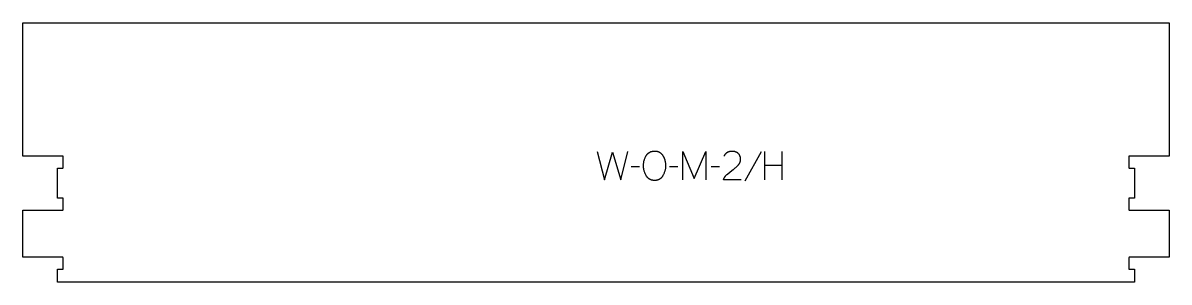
# Model space of a CAD drawing. Extents: x -600 to 600, y -137 to 135.
import ezdxf

# ---------------------------------------------------------------- set-up
doc = ezdxf.new("R2010")
doc.units = 0
doc.layers.add('1_ANYTOOL_1MMDEEP_LABELS_S', color=2, linetype='CONTINUOUS')
doc.layers.add('4_ANYTOOL_CUTTHROUGH_OUTSI', color=5, linetype='CONTINUOUS')

msp = doc.modelspace()

# ---------------------------------------------------------------- linework, layer by layer
at = {"layer": '1_ANYTOOL_1MMDEEP_LABELS_S'}
for p, q in [((176.4, 0), (176.4, -30)), ((194.7, -30), (194.7, 0)), ((173, -0.5), (155.8, -31.2)), ((45.6, -16.1), (36.9, -16.2)), ((85.7, -16.1), (76.9, -16.2)), ((129.2, -16.1), (120.4, -16.2)), ((194.7, -14.7), (176.4, -14.7))]:
    msp.add_line(p, q, dxfattribs=at)
for points in [[(1.3, 0), (9, -30), (17.4, -0.9), (25.9, -30), (33.4, 0)], [(90.8, -30), (90.8, 0), (102.8, -28.4), (114.8, -0.1), (114.8, -30)], [(151.8, -30), (133.5, -29.9), (133.6, -29.5), (133.8, -29), (133.8, -28.8), (133.9, -28.6), (134, -28.4), (134.1, -28.1), (134.2, -27.9), (134.3, -27.7), (134.4, -27.5), (134.5, -27.3), (134.7, -27.1), (134.8, -26.9), (134.9, -26.7), (135, -26.5), (135.1, -26.3), (135.3, -26.2), (135.4, -26), (135.6, -25.8), (135.7, -25.6), (135.8, -25.4), (136, -25.3), (136.1, -25.1), (136.3, -24.9), (136.5, -24.7), (136.6, -24.6), (136.8, -24.4), (137, -24.3), (137.1, -24.1), (137.3, -23.9), (137.5, -23.8), (140.5, -21.4), (143.5, -19.1), (144.2, -18.5), (145, -17.9), (145.7, -17.4), (146.4, -16.8), (147.1, -16.2), (147.7, -15.6), (148.3, -15), (148.9, -14.4), (149.1, -14.2), (149.2, -14), (149.3, -13.9), (149.5, -13.7), (149.6, -13.6), (149.7, -13.4), (149.8, -13.2), (150, -13), (150.1, -12.9), (150.2, -12.7), (150.3, -12.5), (150.4, -12.3), (150.5, -12.1), (150.5, -12), (150.6, -11.8), (150.7, -11.6), (150.8, -11.4), (150.8, -11.2), (150.9, -11), (151, -10.8), (151, -10.6), (151.1, -10.4), (151.1, -10.2), (151.1, -10), (151.2, -9.8), (151.2, -9.6), (151.2, -9.3), (151.2, -9.1), (151.3, -8.9), (151.3, -8.7), (151.3, -8.5), (151.3, -8.2), (151.3, -8), (151.3, -7.7), (151.3, -7.5), (151.2, -7.3), (151.2, -7), (151.2, -6.8), (151.2, -6.6), (151.1, -6.3), (151.1, -6.1), (151, -5.9), (151, -5.7), (150.9, -5.5), (150.9, -5.3), (150.8, -5.1), (150.7, -4.9), (150.7, -4.7), (150.6, -4.5), (150.5, -4.3), (150.4, -4.1), (150.3, -3.9), (150.2, -3.8), (150.1, -3.6), (150, -3.4), (149.9, -3.3), (149.7, -3.1), (149.6, -3), (149.5, -2.8), (149.3, -2.7), (149.2, -2.5), (149.1, -2.4), (148.9, -2.2), (148.8, -2.1), (148.6, -2), (148.4, -1.8), (148.3, -1.7), (148.1, -1.6), (147.9, -1.5), (147.8, -1.4), (147.6, -1.3), (147.4, -1.2), (147.2, -1.1), (147, -1), (146.9, -0.9), (146.7, -0.8), (146.5, -0.7), (146.3, -0.7), (146.1, -0.6), (145.9, -0.5), (145.7, -0.5), (145.5, -0.4), (145.3, -0.3), (145.1, -0.3), (144.9, -0.2), (144.7, -0.2), (144.4, -0.2), (144.2, -0.1), (144, -0.1), (143.8, -0.1), (143.5, -0.1), (143.3, 0), (143.1, 0), (142.8, 0), (142.4, 0), (142, 0), (141.6, 0), (141.3, 0), (140.9, -0.1), (140.6, -0.1), (140.3, -0.2), (139.9, -0.2), (139.6, -0.3), (139.3, -0.4), (139.2, -0.4), (139, -0.5), (138.9, -0.5), (138.7, -0.6), (138.6, -0.7), (138.4, -0.7), (138.3, -0.8), (138.1, -0.8), (138, -0.9), (137.8, -1), (137.7, -1), (137.6, -1.1), (137.4, -1.2), (137.3, -1.3), (137.2, -1.4), (137, -1.4), (136.9, -1.5), (136.8, -1.6), (136.7, -1.7), (136.5, -1.8), (136.4, -1.9), (136.3, -2), (136.2, -2.1), (136, -2.2), (135.9, -2.3), (135.8, -2.4), (135.7, -2.5), (135.6, -2.6), (135.5, -2.8), (135.4, -2.9), (135.3, -3), (135.2, -3.1), (135, -3.4), (134.8, -3.6), (134.6, -3.9), (134.4, -4.2), (134.2, -4.5), (134, -4.8), (133.9, -5.1)]]:
    msp.add_lwpolyline(points, dxfattribs=at)
msp.add_lwpolyline([(61.7, 0.3), (62.1, 0.3), (62.5, 0.3), (62.8, 0.3), (63, 0.3), (63.2, 0.2), (63.3, 0.2), (63.5, 0.2), (63.7, 0.2), (63.8, 0.1), (64, 0.1), (64.2, 0.1), (64.3, 0), (64.5, 0), (64.6, -0.1), (64.8, -0.1), (65, -0.2), (65.1, -0.2), (65.3, -0.3), (65.4, -0.4), (65.6, -0.4), (65.7, -0.5), (65.9, -0.6), (66, -0.6), (66.1, -0.7), (66.3, -0.8), (66.4, -0.9), (66.5, -1), (66.7, -1.1), (67.1, -1.3), (67.3, -1.5), (67.6, -1.7), (67.8, -1.9), (68.1, -2.1), (68.3, -2.4), (68.5, -2.6), (68.7, -2.8), (68.9, -3.1), (69.1, -3.3), (69.3, -3.5), (69.5, -3.8), (69.7, -4.1), (69.9, -4.3), (70.1, -4.6), (70.4, -5.2), (70.6, -5.5), (70.7, -5.8), (70.9, -6.1), (71, -6.4), (71.2, -6.7), (71.3, -7), (71.4, -7.3), (71.5, -7.6), (71.7, -7.9), (71.8, -8.2), (71.9, -8.6), (72, -8.9), (72.1, -9.2), (72.1, -9.6), (72.4, -10.6), (72.5, -11.3), (72.6, -11.9), (72.7, -12.6), (72.8, -13.2), (72.8, -13.9), (72.8, -14.5), (72.9, -15.2), (72.8, -15.8), (72.8, -16.4), (72.8, -17.1), (72.7, -17.7), (72.6, -18.4), (72.5, -19), (72.3, -19.6), (72.2, -20.3), (72, -20.9), (71.8, -21.5), (71.5, -22.2), (71.3, -22.8), (71, -23.5), (70.7, -24.1), (70.4, -24.7), (70.1, -25.4), (69.9, -25.7), (69.7, -26), (69.5, -26.3), (69.3, -26.6), (69.1, -26.8), (68.9, -27.1), (68.7, -27.4), (68.5, -27.6), (68.4, -27.7), (68.3, -27.8), (68.2, -28), (68, -28.1), (67.9, -28.2), (67.8, -28.3), (67.7, -28.4), (67.6, -28.5), (67.4, -28.6), (67.3, -28.7), (67.2, -28.8), (67.1, -28.9), (66.9, -28.9), (66.8, -29), (66.7, -29.1), (66.5, -29.2), (66.4, -29.3), (66.2, -29.4), (66.1, -29.4), (66, -29.5), (65.8, -29.6), (65.7, -29.6), (65.5, -29.7), (65.4, -29.8), (65.2, -29.8), (65.1, -29.9), (64.9, -29.9), (64.8, -30), (64.5, -30.1), (64.1, -30.2), (63.8, -30.2), (63.5, -30.3), (63.2, -30.3), (62.8, -30.4), (62.5, -30.4), (62.1, -30.5), (61.7, -30.5), (61.4, -30.5), (61, -30.5), (60.6, -30.5), (60.2, -30.4), (59.9, -30.4), (59.5, -30.3), (59.2, -30.3), (58.8, -30.2), (58.5, -30.1), (58.2, -30.1), (57.8, -30), (57.7, -29.9), (57.5, -29.9), (57.4, -29.8), (57.2, -29.7), (57.1, -29.7), (56.9, -29.6), (56.8, -29.5), (56.6, -29.5), (56.5, -29.4), (56.3, -29.3), (56.2, -29.3), (56, -29.2), (55.9, -29.1), (55.8, -29), (55.6, -28.9), (55.5, -28.8), (55.4, -28.7), (55.2, -28.6), (55.1, -28.5), (55, -28.4), (54.9, -28.3), (54.7, -28.2), (54.6, -28.1), (54.5, -28), (54.4, -27.9), (54.2, -27.8), (54.1, -27.7), (54, -27.6), (53.9, -27.4), (53.8, -27.3), (53.6, -27), (53.4, -26.8), (53.2, -26.5), (53, -26.2), (52.8, -25.9), (52.6, -25.6), (52.4, -25.3), (52.1, -24.6), (51.8, -24), (51.5, -23.3), (51.2, -22.7), (51, -22), (50.7, -21.4), (50.5, -20.7), (50.4, -20.1), (50.2, -19.4), (50.1, -18.8), (49.9, -18.1), (49.8, -17.5), (49.8, -16.8), (49.7, -16.2), (49.7, -15.5), (49.7, -14.9), (49.7, -14.2), (49.7, -13.5), (49.8, -12.8), (49.9, -12.1), (50, -11.5), (50.1, -10.8), (50.2, -10.1), (50.4, -9.5), (50.6, -8.8), (50.8, -8.2), (51, -7.6), (51.3, -6.9), (51.6, -6.3), (51.9, -5.7), (52.2, -5.1), (52.5, -4.5), (52.7, -4.2), (52.9, -3.9), (53.1, -3.6), (53.3, -3.4), (53.5, -3.1), (53.8, -2.9), (54, -2.6), (54.2, -2.4), (54.3, -2.3), (54.4, -2.2), (54.6, -2.1), (54.7, -1.9), (54.8, -1.8), (54.9, -1.7), (55.1, -1.6), (55.2, -1.5), (55.3, -1.5), (55.5, -1.4), (55.6, -1.3), (55.7, -1.2), (55.9, -1.1), (56, -1), (56.2, -0.9), (56.3, -0.9), (56.4, -0.8), (56.6, -0.7), (56.9, -0.6), (57.2, -0.5), (57.5, -0.3), (57.8, -0.2), (58.1, -0.1), (58.5, 0), (58.8, 0), (59.1, 0.1), (59.5, 0.2), (59.8, 0.2), (60.2, 0.3), (60.6, 0.3), (60.9, 0.3), (61.3, 0.3)], close=True, dxfattribs=at)
at = {"layer": '4_ANYTOOL_CUTTHROUGH_OUTSI'}
msp.add_lwpolyline([(599.7, -61.5), (599.7, -111), (558, -111, 0.414214), (557.7, -111.2), (557.7, -123.2, 0.414214), (558, -123.5), (563.7, -123.5), (563.7, -137), (-563.7, -137), (-563.7, -123.5), (-558, -123.5, 0.414214), (-557.7, -123.2), (-557.7, -111.2, 0.414214), (-558, -111), (-599.7, -111), (-599.7, -61.5), (-558, -61.5, 0.414214), (-557.7, -61.2), (-557.7, -49.2, 0.414214), (-558, -49), (-563.7, -49), (-563.7, -17.5), (-558, -17.5, 0.414214), (-557.7, -17.2), (-557.7, -5.2, 0.414214), (-558, -5), (-599.7, -5), (-599.7, 134.5), (599.7, 134.5), (599.7, -5), (558, -5, 0.414214), (557.7, -5.2), (557.7, -17.2, 0.414214), (558, -17.5), (563.7, -17.5), (563.7, -49), (558, -49, 0.414214), (557.7, -49.2), (557.7, -61.2, 0.414214), (558, -61.5)], format="xyb", close=True, dxfattribs=at)

doc.saveas('drawing.dxf')
